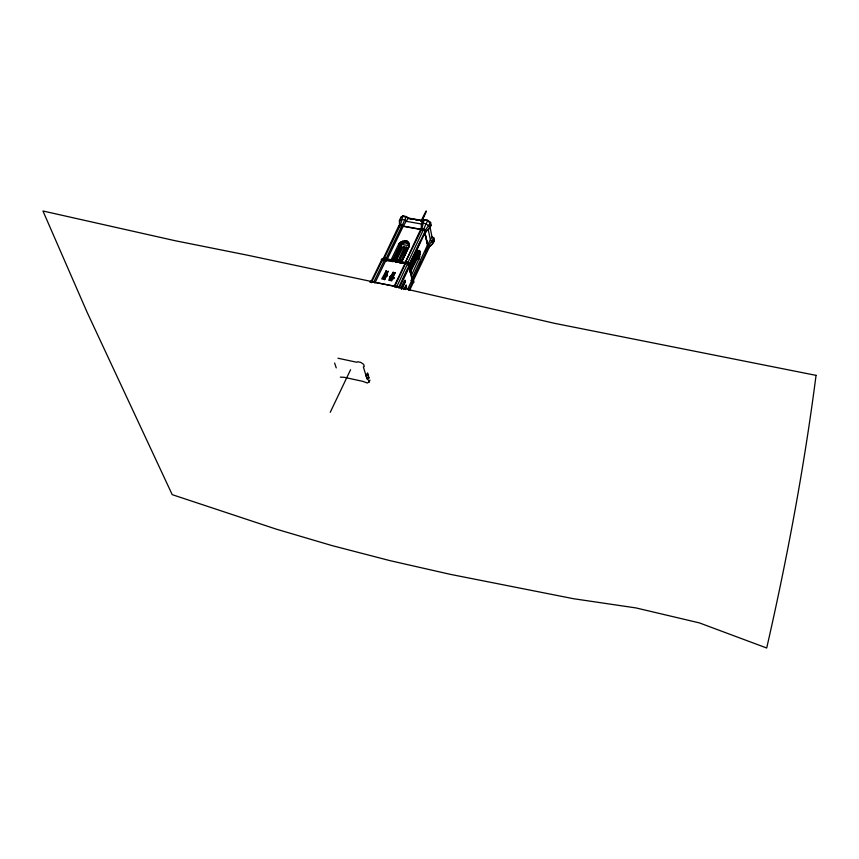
<?xml version="1.0" encoding="UTF-8"?>
<svg xmlns="http://www.w3.org/2000/svg" width="859" height="859" viewBox="0 0 859 859"><rect width="100%" height="100%" fill="white"/><g stroke="black" fill="none" stroke-linecap="round" stroke-linejoin="round"><path stroke-width="1.29" d="M410.43 272.55C412.481 265.678 419.493 258.817 417.592 251.15L417.12 250.849L419.181 250.452L420.072 251.526L419.471 257.754L411.719 274.751L409.99 267.493L417.313 251.955L419.181 250.452M401.658 262.113L408.82 247.102L408.701 244.836L407.145 243.076L407.306 241.207L405.974 240.606L401.185 241.712L398.887 243.763L391.403 259.235L401.733 261.179L409.152 245.642L409.024 243.14L407.306 241.207M385.551 259.654L402.259 225.241L400.09 224.854L398.823 225.713L399.66 227.077M370.766 282.235L381.879 259.472L383.007 258.742L384.95 259.107L386.625 260.47L403.311 226.067L421.071 229.332L423.68 229.16L425.495 230.48L425.839 232.07L424.582 232.521L425.839 232.07L423.68 229.16L420.76 229.181L425.495 230.48L408.863 264.926L407.306 263.734L423.53 229.482M397.631 250.635L394.979 258.387M408.089 243.859L408.347 242.066M408.701 244.836L409.024 243.14M408.959 245.942L409.303 244.364M408.82 247.102L409.152 245.642M373.665 282.02L371.195 281.097L369.735 282.031M374.825 282.89L373.772 281.602M385.229 259.397L405.545 263.402M385.949 261.029L386.443 259.815L385.788 261.383M396.901 286.519L374.932 282.471M405.351 263.81L404.417 263.187L405.201 262.693L408.959 264.089L409.378 263.198L408.197 262.285L407.574 263.584L408.852 264.701M395.902 254.779L395.645 255.767M426.032 211.035L420.985 221.257M429.747 226.336L431.089 225.466L430.649 222.642L427.728 220.355L424.163 219.721L422.832 220.602L408.218 218.025L406.382 216.586L402.85 215.963L400.788 217.37L399.435 220.72L399.521 226.626M403.311 226.067L402.259 225.241L403.29 226.153M385.337 258.978L384.843 260.191M421.737 229.02L423.594 229.353L427.728 220.355L424.067 219.947L422.735 220.827L408.111 218.24L406.275 216.801L402.742 216.178L400.788 217.37M402.248 225.337L400.09 224.854L402.087 225.649L406.275 216.801M421.608 221.74L426.408 211.335M368.758 378.218L367.641 374.556L365.601 374.116L366.729 377.777L368.758 378.218L369.112 377.466M409.603 290.396L413.523 281.988L413.2 280.635L411.44 279.379L413.501 280.442L413.909 282.16L412.449 283.041M432.227 242.206C437.725 237.75 430.391 246.984 428.63 247.252M340.336 377.122L344.298 377.326L362.799 381.353L367.276 383.007L369.059 382.072L369.971 380.108M367.641 372.913L367.298 373.665L368.736 376.253M411.987 278.198L427.524 245.008L424.733 232.198L427.803 245.137L424.647 232.392L429.414 228.419L431.197 225.241L429.854 226.121L431.991 236.923L433.902 238.126L432.098 236.708L427.449 245.287L428.748 247.317M367.641 374.556L367.996 373.815M407.596 289.408L412.095 279.798L408.927 266.526L409.732 266.032L409.399 264.636M412.127 280.968L413.501 280.442L412.503 280.174L428.845 245.942L429.178 247.489L427.599 248.133M413.362 278.606L415.004 275.073M419.407 265.656L421.06 262.124M425.452 252.707L427.75 247.811L428.834 247.124L428.555 245.814M408.712 290.256L429.178 247.489L428.351 245.985L433.902 238.126L434.332 240.874M410.119 272.163L417.281 256.948M403.784 289.547L406.232 284.963L404.471 289.311M405.083 288.753L406.543 286.262L405.287 289.558M403.225 278.617L407.22 270.156M409.174 266.258L425.495 231.705L424.625 232.306M399.456 287.797L409.732 266.032M415.241 254.275L415.681 253.706M415.735 253.92L415.402 254.973M409.528 267.407L412.234 261.662L413.19 262.875L413.05 260.395M409.775 268.094L416.1 255.499L410.087 269.382M401.099 287.862L405.04 280.12L401.303 288.667M401.432 289.161L405.362 281.43L402.13 288.925M408.39 265.302L408.766 264.497L409.775 264.755L410.194 266.526L409.41 267.009L412.406 279.615L410.881 280.496M398.533 287.625L409.625 264.207M410.097 263.176L420.169 241.862M424.067 219.947L421.769 229.106L404.653 263.853L420.76 229.181M394.088 286.476L404.997 263.52L407.767 263.391L396.31 287.582L397.03 286.101L399.199 287.733L398.147 287.464M394.893 285.983L405.974 262.5L386.969 258.946L386.529 259.837M406.328 262.908L406.758 262.016L408.197 262.285M395.022 287.046L394.431 285.596L395.408 286.23M401.98 261.007L409.26 245.76L400.756 244.203L393.422 259.407M330.243 412.299L350.569 369.724M421.372 221.343L424.217 215.362M422.735 220.827L421.468 224.016L421.103 229.546L403.086 226.325L408.111 218.24M395.623 262.156L395.935 261.523M389.524 278.241L389.9 277.457M394.249 277.672L390.652 276.985L389.352 278.584M389.557 280.281L390.705 277.897L393.186 278.37M398.877 261.2L405.598 247.167M392.434 260.384L399.66 245.416L403.118 242.957L407.145 243.076M384.531 279.723L386.818 274.955L385.884 271.347M394.786 259.107L397.588 253.287M386.69 276.093L387.269 275.975M394.646 259.568L401.4 245.534M387.441 275.621L387.184 272.41M373.848 281.913L384.95 259.107M374.996 282.772L386.078 259.966L404.997 263.52M402.742 216.178L400.391 225.294L398.823 225.713L383.189 258.817M371.292 282.729L383.007 258.742M383.189 259.257L384.435 257.829L385.863 258.097L385.433 258.988L382.856 258.505L381.439 259.429L381.901 261.2M383.694 259.3L400.401 225.004L399.242 225.917L399.499 227.388M384.005 258.72L384.435 257.829M428.351 247.199L432.689 243.806L432.174 241.411L430.456 240.069L428.147 229.246M389.503 276.909L394.796 272.99M386.593 275.224L387.323 274.762M389.589 277.929L394.184 278.176M390.297 278.026L391.028 277.575L389.836 276.662M412.503 280.378L413.34 279.873L412.921 280.764L412.685 279.776M412.384 282.686L413.523 281.988M408.218 265.646L409.775 264.755L407.703 263.165M416.583 250.935L418.591 250.549M417.592 251.15L419.686 250.785M417.925 251.784L420.072 251.526M418 252.965L420.158 252.911M417.936 254.393L420.083 254.479M417.721 255.896L419.847 256.122M381.439 259.429L382.985 259.665M403.258 216.532L404.729 216.79M408.046 218.487L413.104 219.378M415.638 219.829L418.172 220.28M420.706 220.72L423.24 221.171M400.315 225.198L402.162 225.606M417.377 257.367L419.471 257.754M386.335 260.245L392.874 261.469M400.455 262.897L402.903 263.348M385.949 260.341L388.322 260.782M390.48 261.19L393.057 261.673M399.499 262.886L402.076 263.369M393.712 278.81L390.104 278.112L391.21 278.348L390.652 276.985M337.995 358.235L356.829 362.262L357.731 361.757L360.92 362.444L363.636 364.399L364.27 366.471L363.357 366.965L367.094 379.087L368.447 380.065L369.059 382.072M416.926 258.731L418.977 259.257M427.803 245.137L428.845 245.942L427.374 245.33M371.195 281.097L372.183 281.741M393.626 286.09L394.603 286.723M383.812 259.128L382.856 258.505L383.254 260.266M406.135 263.316L405.201 262.693L405.588 264.465M402.152 225.52L403.204 226.347M431.443 236.794L433.247 238.201M423.594 229.353L425.119 230.545L425.409 231.898L429.414 228.419L428.888 225.949L426.118 223.78L422.735 223.179L421.468 224.016L406.49 221.354L404.739 219.99L401.389 219.389L399.435 220.72L399.725 221.955M427.632 220.57L430.649 222.642L425.012 230.577L425.345 232.027M427.546 220.817L429.983 222.728L430.219 223.823M398.887 243.763L399.66 245.416M399.886 242.635L400.562 244.407M334.613 363.046L336.245 367.899M401.185 241.712L401.744 243.559M386.002 271.111L386.958 274.751M409.356 266.311L409.657 267.6L415.101 255.789M412.664 280.7L412.9 281.709M402.71 241.046L403.118 242.957M432.485 241.379L432.711 242.442M433.473 239.264L433.698 240.316M404.331 240.67L404.6 242.614M405.974 240.606L406.006 242.56M395.054 272.604L391.758 280.85L390.587 280.625L395.054 272.604M393.175 272.239L389.868 280.485L388.697 280.259L393.175 272.239M386.228 270.918L382.899 279.143L381.729 278.917L386.228 270.918M388.107 271.272L384.778 279.508L383.608 279.282L388.107 271.272M816.05 375.362C804.207 467.028 787.274 557.921 766.7 648.008L699.344 622.882L635.95 607.925L573.501 598.712L450.137 574.306L390.061 560.659L331.875 545.551L276.126 529.101L172.208 494.644L87.178 312.44L42.95 210.992L174.925 240.67L246.941 255.08L395.698 286.648L554.57 323.328L816.05 375.362M406.726 247.746L401.282 260.148L399.456 259.805L405.018 248.187L406.5 246.812L406.726 247.746M404.245 247.295L398.78 259.676L396.965 259.343L402.538 247.736L404.02 246.361L404.245 247.295M401.733 246.834L396.257 259.203L394.431 258.87L400.026 247.274L401.507 245.899L401.733 246.834M416.218 258.516L410.505 271.133L410.194 269.855L416.497 257.26L416.218 258.516"/></g></svg>
